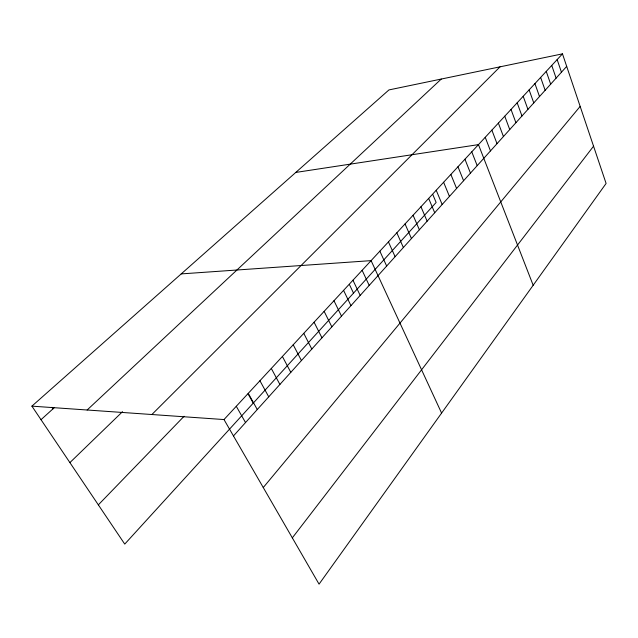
<?xml version="1.0" encoding="UTF-8"?>
<svg xmlns="http://www.w3.org/2000/svg" width="638" height="638" viewBox="0 0 638 638"><rect width="100%" height="100%" fill="white"/><g stroke="black" fill="none" stroke-linecap="round" stroke-linejoin="round"><path stroke-width="0.96" d="M292.324 537.866L593.555 146.182M263.263 487.544L580.165 106.402M233.46 435.945L566.696 66.392M224.002 419.557L562.469 53.855L606.1 183.449L319.056 584.145L224.002 419.557L31.9 406.143L124.745 544.094L436.137 202.477L432.763 194.438M98.34 504.865L184.079 416.279M151.876 414.525L500.025 66.831M69.901 462.606L122.536 411.662M87.135 410.003L441.257 79.056M41.015 419.684L54.445 407.53M31.9 406.143L388.941 89.926L562.469 53.855M295.785 172.435L478.468 144.619L533.169 285.258M181.208 273.909L371.093 260.631L441.592 413.089M51.933 407.275L52.978 408.854M236.283 406.278L245.526 422.563M248.158 394.005L253.238 403.12M248.262 393.343L257.274 409.532M259.929 380.742L268.734 396.828M271.302 368.453L279.907 384.435M282.395 356.467L290.808 372.353M293.217 344.775L301.439 360.558M303.776 333.363L311.815 349.05M314.079 322.23L321.951 337.813M324.144 311.36L331.84 326.839M333.969 300.737L341.505 316.121M343.571 290.362L350.948 305.65M349.417 284.54L353.516 293.121M352.958 280.226L360.183 295.41M362.129 270.313L369.203 285.409M379.865 251.157L386.66 266.054M388.438 241.882L395.097 256.683M396.836 232.814L403.368 247.52M405.05 223.946L411.454 238.556M413.089 215.253L419.365 229.776M420.96 206.752L427.125 221.179M428.664 198.418L434.717 212.757M436.217 190.26L442.158 204.503M443.617 182.269L449.447 196.416M450.867 174.437L456.593 188.497M457.972 166.757L463.595 180.729M464.942 159.229L470.461 173.113M471.769 151.852L477.192 165.649M485.239 137.306L490.47 150.919M491.874 130.136L497.018 143.662M498.382 123.102L503.438 136.548M504.762 116.204L509.73 129.562M511.022 109.441L515.911 122.711M517.171 102.798L521.972 115.988M523.2 96.282L527.929 109.385M529.117 89.886L533.767 102.909M534.931 83.61L539.501 96.545M540.641 77.437L545.139 90.301M546.248 71.384L550.674 84.16M551.75 65.435L556.105 78.139M557.157 59.597L561.448 72.214"/></g></svg>
